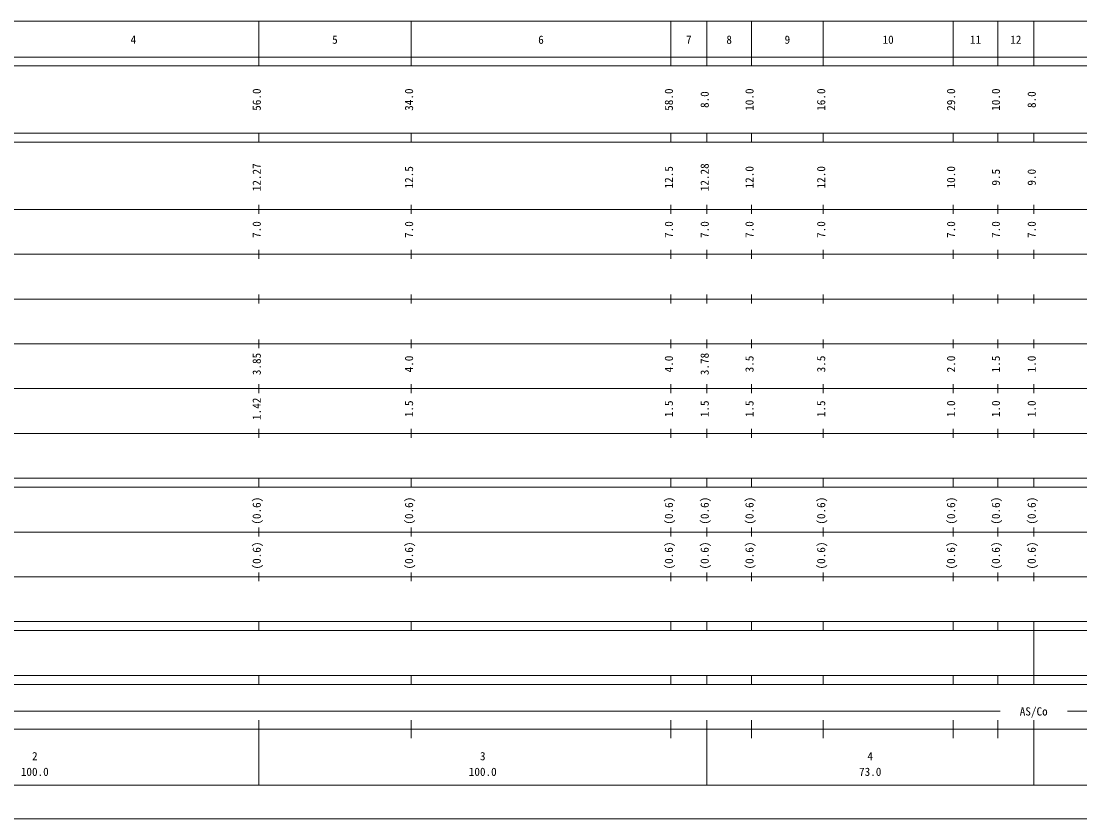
# Model space of a CAD drawing. Units: millimetres on the paper, enlarged 1000 times. Extents: x -66348 to 573652, y -123902 to 236098.
# Drawn here: x 108611 to 344937, y -123902 to 54098 of the extents above; entities that cross this region are included whole.
import ezdxf
from ezdxf.enums import TextEntityAlignment as Align

# ---------------------------------------------------------------- set-up
doc = ezdxf.new("R2010")
doc.units = ezdxf.units.MM
doc.header["$LTSCALE"] = 1000
doc.layers.add('M-TTL', color=2, linetype='Continuous', lineweight=13)
doc.layers.add('M-TTL-BAND', color=7, linetype='Continuous', lineweight=13)
doc.styles.add('ＭＳ ゴシック', font='')
doc.styles.get('ＭＳ ゴシック').set_extended_font_data('MS Gothic')

msp = doc.modelspace()

# ---------------------------------------------------------------- linework, layer by layer
at = {"layer": 'M-TTL'}
msp.add_line((-66348, -123902), (573652, -123902), dxfattribs=at)
at = {"layer": 'M-TTL-BAND'}
for p, q in [((-38348, 54097), (472652, 54097)), ((161652, 44098), (161652, 54098)), ((195652, 44098), (195652, 54098)), ((253652, 44098), (253652, 54098)), ((261652, 44098), (261652, 54098)), ((271652, 44098), (271652, 54098)), ((287652, 44098), (287652, 54098)), ((316652, 44098), (316652, 54098)), ((326652, 44098), (326652, 54098)), ((334652, 44098), (334652, 54098)), ((-66348, 46097), (472652, 46097)), ((-66348, 44097), (472652, 44097)), ((-66348, 29097), (472652, 29097)), ((161652, 27098), (161652, 29098)), ((195652, 27098), (195652, 29098)), ((253652, 27098), (253652, 29098)), ((261652, 27098), (261652, 29098)), ((271652, 27098), (271652, 29098)), ((287652, 27098), (287652, 29098)), ((316652, 27098), (316652, 29098)), ((326652, 27098), (326652, 29098)), ((334652, 27098), (334652, 29098)), ((-66348, 27097), (472652, 27097)), ((-66348, 12097), (472652, 12097)), ((161652, 11098), (161652, 13098)), ((195652, 11098), (195652, 13098)), ((253652, 11098), (253652, 13098)), ((261652, 11098), (261652, 13098)), ((271652, 11098), (271652, 13098)), ((287652, 11098), (287652, 13098)), ((316652, 11098), (316652, 13098)), ((326652, 11098), (326652, 13098)), ((334652, 11098), (334652, 13098)), ((161652, 1098), (161652, 3098)), ((195652, 1098), (195652, 3098)), ((253652, 1098), (253652, 3098)), ((261652, 1098), (261652, 3098)), ((271652, 1098), (271652, 3098)), ((287652, 1098), (287652, 3098)), ((316652, 1098), (316652, 3098)), ((326652, 1098), (326652, 3098)), ((334652, 1098), (334652, 3098)), ((-60348, 2097), (472652, 2097)), ((161652, -8902), (161652, -6902)), ((195652, -8902), (195652, -6902)), ((253652, -8902), (253652, -6902)), ((261652, -8902), (261652, -6902)), ((271652, -8902), (271652, -6902)), ((287652, -8902), (287652, -6902)), ((316652, -8902), (316652, -6902)), ((326652, -8902), (326652, -6902)), ((334652, -8902), (334652, -6902)), ((-54348, -7903), (472652, -7903)), ((-60348, -17903), (472652, -17903)), ((161652, -18902), (161652, -16902)), ((195652, -18902), (195652, -16902)), ((253652, -18902), (253652, -16902)), ((261652, -18902), (261652, -16902)), ((271652, -18902), (271652, -16902)), ((287652, -18902), (287652, -16902)), ((316652, -18902), (316652, -16902)), ((326652, -18902), (326652, -16902)), ((334652, -18902), (334652, -16902)), ((-54348, -27903), (472652, -27903)), ((161652, -28902), (161652, -26902)), ((195652, -28902), (195652, -26902)), ((253652, -28902), (253652, -26902)), ((261652, -28902), (261652, -26902)), ((271652, -28902), (271652, -26902)), ((287652, -28902), (287652, -26902)), ((316652, -28902), (316652, -26902)), ((326652, -28902), (326652, -26902)), ((334652, -28902), (334652, -26902)), ((161652, -38902), (161652, -36902)), ((195652, -38902), (195652, -36902)), ((253652, -38902), (253652, -36902)), ((261652, -38902), (261652, -36902)), ((271652, -38902), (271652, -36902)), ((287652, -38902), (287652, -36902)), ((316652, -38902), (316652, -36902)), ((326652, -38902), (326652, -36902)), ((334652, -38902), (334652, -36902)), ((-60348, -37903), (472652, -37903)), ((-66348, -47903), (472652, -47903)), ((161652, -49902), (161652, -47902)), ((195652, -49902), (195652, -47902)), ((253652, -49902), (253652, -47902)), ((261652, -49902), (261652, -47902)), ((271652, -49902), (271652, -47902)), ((287652, -49902), (287652, -47902)), ((316652, -49902), (316652, -47902)), ((326652, -49902), (326652, -47902)), ((334652, -49902), (334652, -47902)), ((-66348, -49903), (472652, -49903)), ((161652, -60902), (161652, -58902)), ((195652, -60902), (195652, -58902)), ((253652, -60902), (253652, -58902)), ((261652, -60902), (261652, -58902)), ((271652, -60902), (271652, -58902)), ((287652, -60902), (287652, -58902)), ((316652, -60902), (316652, -58902)), ((326652, -60902), (326652, -58902)), ((334652, -60902), (334652, -58902)), ((-57348, -59903), (472652, -59903)), ((-66348, -69903), (472652, -69903)), ((161652, -70902), (161652, -68902)), ((195652, -70902), (195652, -68902)), ((253652, -70902), (253652, -68902)), ((261652, -70902), (261652, -68902)), ((271652, -70902), (271652, -68902)), ((287652, -70902), (287652, -68902)), ((316652, -70902), (316652, -68902)), ((326652, -70902), (326652, -68902)), ((334652, -70902), (334652, -68902)), ((-66348, -79903), (472652, -79903)), ((161652, -81902), (161652, -79902)), ((195652, -81902), (195652, -79902)), ((253652, -81902), (253652, -79902)), ((261652, -81902), (261652, -79902)), ((271652, -81902), (271652, -79902)), ((287652, -81902), (287652, -79902)), ((316652, -81902), (316652, -79902)), ((326652, -81902), (326652, -79902)), ((334652, -81902), (334652, -79902)), ((-66348, -81903), (472652, -81903)), ((334652, -91902), (334652, -81902)), ((-66348, -91903), (472652, -91903)), ((161652, -93902), (161652, -91902)), ((195652, -93902), (195652, -91902)), ((253652, -93902), (253652, -91902)), ((261652, -93902), (261652, -91902)), ((271652, -93902), (271652, -91902)), ((287652, -93902), (287652, -91902)), ((316652, -93902), (316652, -91902)), ((326652, -93902), (326652, -91902)), ((334652, -93902), (334652, -91902)), ((-66348, -93903), (472652, -93903)), ((-35348, -99902), (327152, -99902)), ((342152, -99902), (458652, -99902)), ((-66348, -103903), (472652, -103903)), ((161652, -116402), (161652, -101902)), ((195652, -105902), (195652, -101902)), ((253652, -105902), (253652, -101902)), ((261652, -116402), (261652, -101902)), ((271652, -105902), (271652, -101902)), ((287652, -105902), (287652, -101902)), ((316652, -105902), (316652, -101902)), ((326652, -105902), (326652, -101902)), ((334652, -116402), (334652, -101902)), ((-38348, -116402), (472652, -116402))]:
    msp.add_line(p, q, dxfattribs=at)

# ---------------------------------------------------------------- texts
at = {"layer": 'M-TTL-BAND', "style": 'ＭＳ ゴシック'}
for s, p in [('4', (133027, 48503)), ('5', (178027, 48503)), ('6', (224027, 48503)), ('7', (257027, 48503)), ('8', (266027, 48503)), ('9', (279027, 48503)), ('10', (300902, 48503)), ('11', (320402, 48503)), ('12', (329402, 48503)), ('AS/Co', (331527, -101402)), ('2', (111027, -111379)), ('3', (211027, -111379)), ('4', (297527, -111379)), ('100.0', (108527, -114869)), ('100.0', (208527, -114869)), ('73.0', (295652, -114869))]:
    msp.add_text(s, height=1833, dxfattribs=at).set_placement(p, align=Align.BOTTOM_LEFT)
for s, p in [('56.0', (162652, 34098)), ('34.0', (196652, 34098)), ('58.0', (254652, 34098)), ('8.0', (262652, 34723)), ('10.0', (272652, 34098)), ('16.0', (288652, 34098)), ('29.0', (317652, 34098)), ('10.0', (327652, 34098)), ('8.0', (335652, 34723)), ('12.27', (162652, 16147)), ('12.5', (196652, 16772)), ('12.5', (254652, 16772)), ('12.28', (262652, 16147)), ('12.0', (272652, 16772)), ('12.0', (288652, 16772)), ('10.0', (317652, 16772)), ('9.5', (327652, 17397)), ('9.0', (335652, 17397)), ('7.0', (162652, 5723)), ('7.0', (196652, 5723)), ('7.0', (254652, 5723)), ('7.0', (262652, 5723)), ('7.0', (272652, 5723)), ('7.0', (288652, 5723)), ('7.0', (317652, 5723)), ('7.0', (327652, 5723)), ('7.0', (335652, 5723)), ('3.85', (162652, -24902)), ('4.0', (196652, -24277)), ('4.0', (254652, -24277)), ('3.78', (262652, -24902)), ('3.5', (272652, -24277)), ('3.5', (288652, -24277)), ('2.0', (317652, -24277)), ('1.5', (327652, -24277)), ('1.0', (335652, -24277)), ('1.42', (162652, -34902)), ('1.5', (196652, -34277)), ('1.5', (254652, -34277)), ('1.5', (262652, -34277)), ('1.5', (272652, -34277)), ('1.5', (288652, -34277)), ('1.0', (317652, -34277)), ('1.0', (327652, -34277)), ('1.0', (335652, -34277)), ('(0.6)', (162652, -58263)), ('(0.6)', (196652, -58263)), ('(0.6)', (254652, -58263)), ('(0.6)', (262652, -58263)), ('(0.6)', (272652, -58263)), ('(0.6)', (288652, -58263)), ('(0.6)', (317652, -58263)), ('(0.6)', (327652, -58263)), ('(0.6)', (335652, -58263)), ('(0.6)', (162652, -68263)), ('(0.6)', (196652, -68263)), ('(0.6)', (254652, -68263)), ('(0.6)', (262652, -68263)), ('(0.6)', (272652, -68263)), ('(0.6)', (288652, -68263)), ('(0.6)', (317652, -68263)), ('(0.6)', (327652, -68263)), ('(0.6)', (335652, -68263))]:
    msp.add_text(s, height=1833, rotation=90, dxfattribs=at).set_placement(p, align=Align.BOTTOM_LEFT)

doc.saveas('drawing.dxf')
